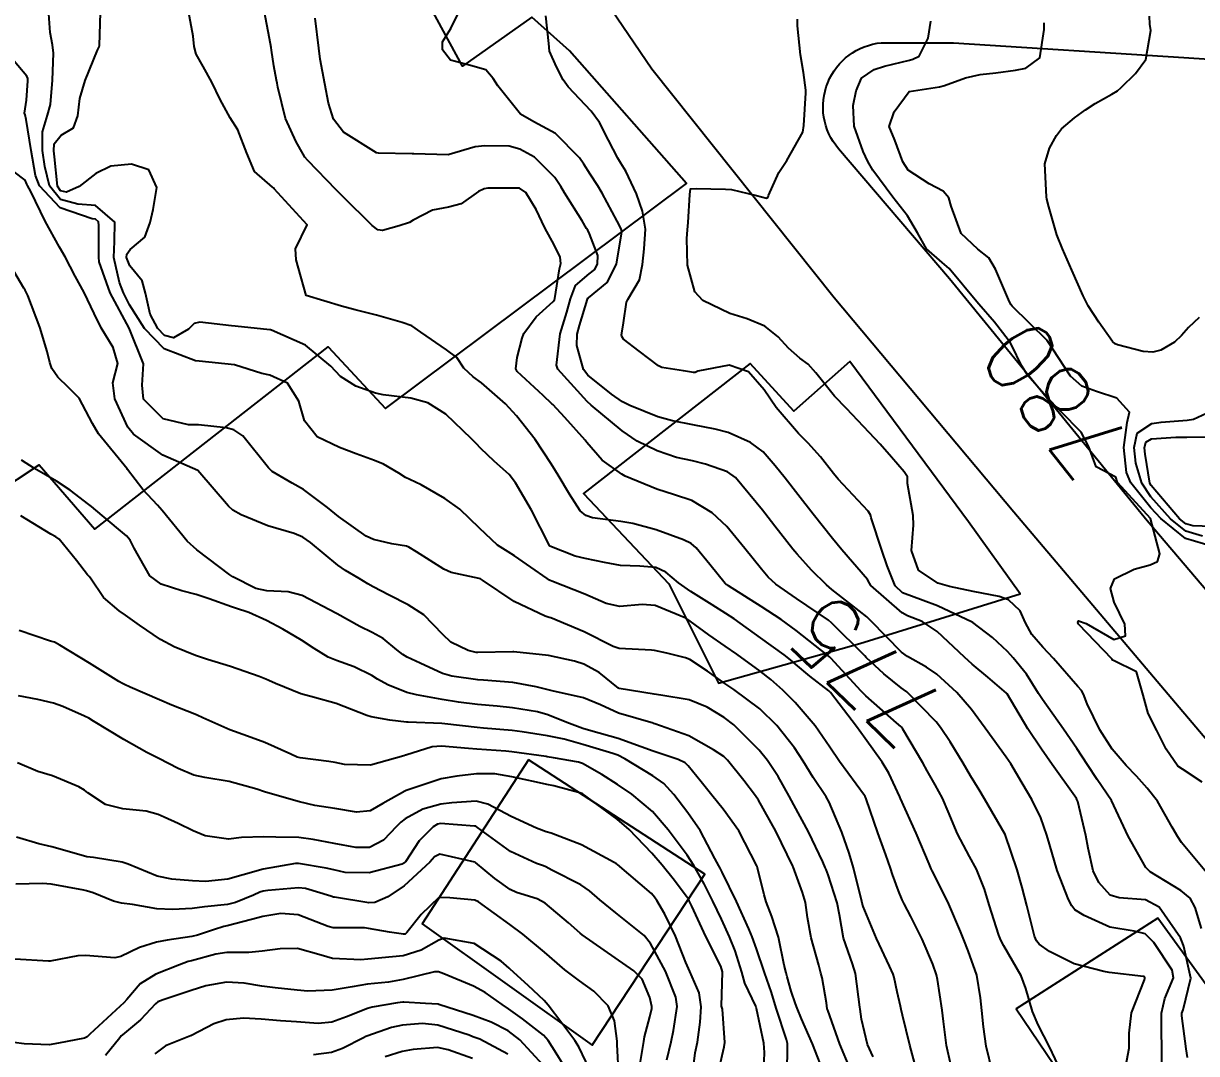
# Model space of a CAD drawing. Header units: metres. Extents: x 318500 to 325275, y 7408834 to 7428799.
# Drawn here: x 323601.4 to 323667.8, y 7419381.5 to 7419439.9 of the extents above; entities that cross this region are included whole.
import ezdxf
from ezdxf.enums import TextEntityAlignment as Align

# ---------------------------------------------------------------- set-up
doc = ezdxf.new("R2010")
doc.units = ezdxf.units.M
doc.header["$MEASUREMENT"] = 0
for name, color, linetype in [('Cotas', 45, 'Continuous'), ('Curvas de Nivel 1m', 11, 'Continuous'), ('Curvas de Nivel 5m', 15, 'Continuous'), ('Edificações', 30, 'Continuous'), ('Vias Primárias', 230, 'Continuous')]:
    doc.layers.add(name, color=color, linetype=linetype)
doc.styles.add('Style-STANDARD', font='STANDARD.shx')

msp = doc.modelspace()

# ---------------------------------------------------------------- linework, layer by layer
at = {"layer": 'Curvas de Nivel 1m', "flags": 128}
for points, elevation in [([(323653.894, 7419380.879), (323653.649, 7419381.972), (323653.476, 7419383.338), (323653.406, 7419383.974), (323653.139, 7419385.705), (323653.079, 7419385.978), (323652.879, 7419386.586), (323652.269, 7419387.989), (323651.636, 7419389.283), (323651.251, 7419390.005), (323651.147, 7419390.222), (323650.937, 7419390.733), (323650.596, 7419391.665), (323650.474, 7419392.017), (323650.217, 7419392.765), (323649.77, 7419394.028), (323649.107, 7419395.941), (323649.068, 7419396.039), (323649.049, 7419396.078), (323649.011, 7419396.133), (323647.593, 7419398.054), (323647.042, 7419398.881), (323646.207, 7419400.073), (323645.08, 7419401.395), (323644.384, 7419402.101), (323643.696, 7419402.711), (323643.101, 7419403.173), (323641.783, 7419404.133), (323641.117, 7419404.593), (323640.197, 7419405.225), (323639.138, 7419406.016), (323638.887, 7419406.174), (323637.15, 7419406.894), (323636.415, 7419406.943), (323635.149, 7419406.833), (323634.369, 7419407.014), (323633.159, 7419407.538), (323631.287, 7419408.278), (323631.199, 7419408.309), (323631.17, 7419408.325), (323631.027, 7419408.426), (323629.184, 7419409.715), (323628.814, 7419409.933), (323628.213, 7419410.315), (323627.204, 7419411.281), (323626.087, 7419412.347), (323625.229, 7419412.961), (323623.891, 7419413.723), (323623.245, 7419414.028), (323623.012, 7419414.149), (323622.634, 7419414.389), (323621.751, 7419414.906), (323621.25, 7419415.109), (323620.205, 7419415.477), (323619.261, 7419415.852), (323618.001, 7419416.453), (323617.283, 7419417.359), (323616.951, 7419418.465), (323616.326, 7419419.491), (323615.315, 7419419.95), (323614.861, 7419420.042), (323613.32, 7419420.52), (323611.323, 7419420.737), (323611.106, 7419420.761), (323609.333, 7419421.438), (323608.216, 7419422.587), (323607.37, 7419423.931), (323607.021, 7419424.604), (323606.809, 7419425.183), (323606.474, 7419426.609), (323606.513, 7419427.509), (323606.535, 7419428.609), (323605.444, 7419429.558), (323604.447, 7419429.633), (323603.449, 7419429.897), (323602.842, 7419430.659), (323602.567, 7419431.76), (323602.44, 7419432.666), (323602.434, 7419433.728), (323602.73, 7419434.662), (323602.899, 7419435.28), (323603.011, 7419436.658), (323603.07, 7419438.172), (323603.006, 7419438.658), (323602.873, 7419439.358), (323602.77, 7419440.662)], 772), ([(323656.265, 7419380.471), (323655.893, 7419381.944), (323655.747, 7419383.036), (323655.657, 7419383.948), (323655.589, 7419384.681), (323655.37, 7419385.953), (323654.891, 7419387.342), (323654.633, 7419387.963), (323654.449, 7419388.423), (323653.786, 7419389.971), (323652.947, 7419391.659), (323652.838, 7419391.871), (323652.786, 7419391.982), (323652.677, 7419392.261), (323651.943, 7419393.996), (323651.051, 7419395.968), (323651.034, 7419396.01), (323651.011, 7419396.062), (323650.395, 7419397.391), (323650.002, 7419398.025), (323649.05, 7419399.36), (323648.557, 7419400.045), (323647.089, 7419401.968), (323646.996, 7419402.061), (323645.918, 7419402.897), (323645.105, 7419403.577), (323644.822, 7419403.809), (323644.45, 7419404.1), (323643.124, 7419405.067), (323641.619, 7419406.135), (323641.145, 7419406.45), (323640.375, 7419406.929), (323639.163, 7419407.683), (323638.471, 7419408.18), (323637.758, 7419408.774), (323637.178, 7419409.044), (323636.274, 7419409.114), (323635.179, 7419409.155), (323634.282, 7419409.334), (323633.183, 7419409.553), (323632.623, 7419409.697), (323631.19, 7419410.264), (323631.17, 7419410.28), (323631.136, 7419410.336), (323630.134, 7419412.291), (323629.243, 7419413.85), (323628.873, 7419414.306), (323628.018, 7419415.079), (323627.265, 7419415.792), (323626.998, 7419416.065), (323626.743, 7419416.338), (323625.291, 7419417.735), (323624.267, 7419418.37), (323623.303, 7419418.641), (323621.732, 7419418.831), (323621.305, 7419418.917), (323620.196, 7419419.314), (323619.314, 7419419.874), (323618.779, 7419420.445), (323617.338, 7419421.637), (323615.421, 7419422.489), (323615.35, 7419422.513), (323615.323, 7419422.518), (323613.353, 7419422.711), (323613.141, 7419422.734), (323611.356, 7419422.935), (323611.038, 7419422.862), (323610.702, 7419422.55), (323609.854, 7419422.05), (323609.344, 7419422.184), (323608.97, 7419422.576), (323608.543, 7419423.402), (323608.27, 7419424.587), (323608.075, 7419425.278), (323607.395, 7419426.137), (323607.205, 7419426.602), (323607.212, 7419426.793), (323607.407, 7419427.051), (323608.241, 7419427.764), (323608.534, 7419428.583), (323608.706, 7419429.316), (323608.923, 7419430.578), (323608.457, 7419431.573), (323607.473, 7419431.886), (323606.301, 7419431.783), (323605.467, 7419431.362), (323604.523, 7419430.634), (323603.791, 7419430.309), (323603.456, 7419430.386), (323603.283, 7419430.653), (323603.122, 7419432.301), (323603.085, 7419432.656), (323603.103, 7419433.039), (323603.493, 7419433.525), (323604.196, 7419433.944), (323604.437, 7419434.636), (323604.554, 7419435.605), (323604.851, 7419436.63), (323605.557, 7419438.351), (323605.649, 7419438.529), (323605.67, 7419438.619), (323605.729, 7419440.478)], 773), ([(323660.138, 7419380.548), (323659.483, 7419381.893), (323658.839, 7419383.141), (323658.528, 7419383.905), (323658.158, 7419385.205), (323657.892, 7419385.915), (323656.895, 7419387.622), (323656.729, 7419387.933), (323656.613, 7419388.225), (323656.08, 7419389.943), (323655.813, 7419390.821), (323655.353, 7419391.954), (323654.961, 7419392.681), (323654.287, 7419393.967), (323653.747, 7419395.224), (323653.421, 7419395.976), (323653.018, 7419396.746), (323652.568, 7419397.53), (323652.31, 7419397.991), (323651.173, 7419399.893), (323651.097, 7419400.009), (323651.061, 7419400.049), (323650.821, 7419400.256), (323649.086, 7419401.778), (323648.827, 7419402.043), (323647.109, 7419403.911), (323647.033, 7419403.985), (323646.933, 7419404.063), (323645.131, 7419405.484), (323644.287, 7419406.103), (323643.151, 7419406.848), (323641.295, 7419408.012), (323641.169, 7419408.091), (323641.108, 7419408.141), (323640.242, 7419409.215), (323639.464, 7419410.166), (323639.194, 7419410.405), (323638.763, 7419410.61), (323637.205, 7419411.188), (323635.879, 7419411.544), (323635.211, 7419411.652), (323633.594, 7419411.865), (323633.216, 7419411.989), (323632.904, 7419412.255), (323632.298, 7419413.2), (323631.655, 7419414.274), (323631.499, 7419414.523), (323631.256, 7419414.917), (323630.358, 7419416.289), (323629.29, 7419417.644), (323628.667, 7419418.309), (323627.318, 7419419.501), (323626.83, 7419419.845), (323626.301, 7419420.345), (323625.91, 7419420.933), (323625.335, 7419421.375), (323623.874, 7419422.375), (323623.355, 7419422.738), (323622.814, 7419422.932), (323621.364, 7419423.341), (323620.151, 7419423.645), (323619.371, 7419423.849), (323617.38, 7419424.46), (323616.934, 7419426.005), (323616.807, 7419426.469), (323616.779, 7419427.1), (323617.43, 7419428.46), (323615.561, 7419430.488), (323615.518, 7419430.547), (323615.461, 7419430.597), (323614.44, 7419431.476), (323614.017, 7419432.512), (323613.5, 7419433.832), (323613.074, 7419434.524), (323612.498, 7419435.557), (323612.031, 7419436.535), (323611.549, 7419437.418), (323611.135, 7419438.126), (323611.03, 7419438.548), (323610.968, 7419439.15), (323610.712, 7419440.553)], 774), ([(323665.853, 7419380.761), (323665.86, 7419381.81), (323665.838, 7419382.807), (323665.844, 7419383.81), (323666.023, 7419384.644), (323666.515, 7419385.804), (323666.435, 7419386.246), (323665.394, 7419387.815), (323664.907, 7419388.308), (323664.292, 7419388.446), (323662.912, 7419388.677), (323661.448, 7419389.346), (323660.927, 7419389.659), (323660.747, 7419389.882), (323660.573, 7419390.244), (323659.918, 7419391.89), (323659.481, 7419393.386), (323659.34, 7419393.896), (323658.994, 7419394.867), (323658.495, 7419395.908), (323657.945, 7419396.842), (323657.293, 7419397.926), (323657.036, 7419398.311), (323655.846, 7419399.948), (323655.076, 7419400.999), (323654.238, 7419401.969), (323653.1, 7419403.014), (323652.527, 7419403.411), (323651.447, 7419404.005), (323651.114, 7419404.254), (323649.374, 7419406.036), (323649.143, 7419406.246), (323648.264, 7419406.938), (323647.166, 7419407.798), (323646.847, 7419408.065), (323646.002, 7419408.901), (323645.187, 7419409.808), (323645.055, 7419409.959), (323644.944, 7419410.094), (323643.925, 7419411.393), (323643.356, 7419412.118), (323643.223, 7419412.292), (323641.694, 7419414.136), (323641.253, 7419414.461), (323640, 7419414.901), (323639.259, 7419415.084), (323638.365, 7419415.287), (323637.264, 7419415.647), (323636.127, 7419416.211), (323635.278, 7419416.784), (323633.519, 7419418.247), (323633.303, 7419418.457), (323631.642, 7419420.275), (323631.562, 7419420.506), (323631.769, 7419422.274), (323632.137, 7419423.5), (323632.349, 7419424.265), (323632.634, 7419425.019), (323633.401, 7419425.676), (323633.724, 7419425.926), (323633.882, 7419426.243), (323633.894, 7419426.722), (323633.427, 7419427.952), (323633.326, 7419428.149), (323633.267, 7419428.252), (323633.011, 7419428.682), (323632.016, 7419430.272), (323631.807, 7419430.619), (323631.469, 7419431.133), (323630.304, 7419432.292), (323629.487, 7419432.75), (323628.882, 7419432.916), (323627.489, 7419432.939), (323626.959, 7419432.867), (323625.481, 7419432.44), (323625.413, 7419432.429), (323623.481, 7419432.472), (323623.386, 7419432.477), (323621.481, 7419432.508), (323621.353, 7419432.541), (323619.499, 7419433.712), (323618.917, 7419434.446), (323618.634, 7419435.339), (323618.426, 7419436.451), (323618.168, 7419437.84), (323618.086, 7419438.455), (323617.88, 7419440.163)], 776), ([(323667.313, 7419381.292), (323667.226, 7419381.794), (323666.986, 7419383.66), (323666.99, 7419383.798), (323667.055, 7419384), (323667.499, 7419385.791), (323667.109, 7419387.584), (323667.02, 7419387.798), (323666.904, 7419388.07), (323665.701, 7419389.812), (323664.934, 7419390.216), (323663.44, 7419390.347), (323662.936, 7419390.498), (323662.281, 7419391.198), (323661.965, 7419391.865), (323661.689, 7419393.15), (323661.549, 7419393.871), (323661.092, 7419395.795), (323661.061, 7419395.879), (323661.045, 7419395.914), (323661.011, 7419395.958), (323659.65, 7419397.894), (323659.043, 7419398.756), (323658.269, 7419399.912), (323657.089, 7419401.884), (323657.053, 7419401.931), (323655.993, 7419402.841), (323655.106, 7419403.568), (323654.666, 7419403.964), (323653.132, 7419405.423), (323652.281, 7419405.993), (323651.454, 7419406.315), (323651.147, 7419406.487), (323649.376, 7419408.037), (323649.288, 7419408.155), (323649.173, 7419408.37), (323647.73, 7419410.055), (323647.199, 7419410.686), (323646.097, 7419412.077), (323645.236, 7419413.176), (323644.509, 7419414.101), (323643.954, 7419414.807), (323643.265, 7419415.593), (323642.547, 7419416.127), (323641.278, 7419416.693), (323640.541, 7419416.891), (323639.284, 7419417.136), (323638.124, 7419417.351), (323637.291, 7419417.579), (323635.715, 7419418.216), (323635.303, 7419418.434), (323634.675, 7419418.864), (323633.325, 7419419.944), (323633.091, 7419420.254), (323632.706, 7419421.621), (323632.733, 7419422.259), (323632.866, 7419422.748), (323633.32, 7419424.251), (323633.337, 7419424.294), (323633.381, 7419424.33), (323634.434, 7419425.194), (323634.953, 7419426.227), (323635.259, 7419428.053), (323635.231, 7419428.223), (323634.992, 7419428.672), (323634.151, 7419430.24), (323633.893, 7419430.67), (323633.471, 7419431.317), (323633.11, 7419431.889), (323632.857, 7419432.259), (323631.5, 7419433.635), (323630.267, 7419434.292), (323629.516, 7419434.726), (323628.226, 7419436.32), (323627.966, 7419436.746), (323627.549, 7419437.23), (323626.679, 7419437.471), (323625.554, 7419437.779), (323625.097, 7419438.365), (323625.104, 7419438.828), (323625.578, 7419439.574), (323625.944, 7419440.355)], 777), ([(323668.101, 7419388.594), (323667.739, 7419389.788), (323667.465, 7419390.322), (323666.94, 7419390.759), (323665.202, 7419391.817), (323664.954, 7419392.058), (323663.953, 7419393.835), (323663.01, 7419395.85), (323662.195, 7419397.036), (323661.645, 7419397.871), (323661.044, 7419398.787), (323660.285, 7419399.888), (323659.085, 7419401.574), (323658.874, 7419401.903), (323658.186, 7419402.999), (323657.432, 7419403.925), (323657.283, 7419404.098), (323657.115, 7419404.295), (323656.269, 7419405.085), (323655.14, 7419405.941), (323655.107, 7419405.96), (323653.153, 7419406.879), (323652.341, 7419407.175), (323651.164, 7419407.622), (323650.746, 7419408.016), (323650.299, 7419409.141), (323650, 7419410.028), (323649.392, 7419411.863), (323649.341, 7419412.038), (323649.223, 7419412.236), (323647.51, 7419414.057), (323647.253, 7419414.372), (323646.516, 7419415.325), (323645.82, 7419416.082), (323645.278, 7419416.629), (323643.998, 7419418.11), (323643.315, 7419419.108), (323642.439, 7419420.129), (323641.334, 7419420.505), (323639.568, 7419420.166), (323639.406, 7419420.092), (323639.329, 7419420.086), (323638.761, 7419420.179), (323637.519, 7419420.384), (323637.333, 7419420.466), (323636.248, 7419421.304), (323635.348, 7419421.977), (323635.259, 7419422.131), (323635.239, 7419422.222), (323635.257, 7419422.316), (323635.36, 7419422.899), (323635.527, 7419424.069), (323635.603, 7419424.218), (323636.261, 7419425.347), (323636.424, 7419426.21), (323636.525, 7419427.103), (323636.601, 7419428.208), (323636.428, 7419429.227), (323636.1, 7419430.214), (323635.479, 7419431.502), (323635.212, 7419431.95), (323635.043, 7419432.227), (323634.508, 7419433.248), (323633.997, 7419434.243), (323633.52, 7419434.895), (323632.213, 7419436.27), (323631.934, 7419436.664), (323631.551, 7419437.407), (323631.17, 7419438.284), (323631.121, 7419438.73), (323630.96, 7419440.286)], 778), ([(323668.381, 7419391.779), (323666.975, 7419393.481), (323666.756, 7419393.802), (323666.444, 7419394.35), (323665.615, 7419395.814), (323665.017, 7419396.543), (323664.417, 7419397.222), (323663.841, 7419397.838), (323663.044, 7419398.753), (323662.335, 7419399.861), (323661.63, 7419401.323), (323661.408, 7419401.875), (323661.294, 7419402.078), (323661.094, 7419402.31), (323659.709, 7419403.894), (323659.12, 7419404.534), (323658.48, 7419405.259), (323658.127, 7419405.915), (323657.832, 7419406.602), (323657.159, 7419407.214), (323656.634, 7419407.41), (323655.166, 7419407.697), (323653.825, 7419407.973), (323653.172, 7419408.168), (323652.076, 7419408.893), (323651.668, 7419410.003), (323651.776, 7419411.437), (323651.774, 7419412.002), (323651.452, 7419413.801), (323651.442, 7419414.007), (323651.436, 7419414.191), (323651.255, 7419414.473), (323650.542, 7419415.3), (323649.896, 7419416.031), (323649.28, 7419416.698), (323647.983, 7419418.053), (323647.311, 7419418.76), (323646.246, 7419420.076), (323645.823, 7419420.57), (323645.338, 7419420.913), (323644.706, 7419421.462), (323644.115, 7419422.109), (323643.359, 7419422.723), (323642.367, 7419423.127), (323641.37, 7419423.442), (323639.858, 7419424.163), (323639.387, 7419424.655), (323638.976, 7419426.177), (323638.937, 7419427.689), (323638.982, 7419428.177), (323639.021, 7419428.592), (323639.121, 7419430.175), (323639.144, 7419430.496), (323639.465, 7419430.506), (323641.139, 7419430.471), (323641.465, 7419430.459), (323642.895, 7419430.126), (323643.458, 7419429.963), (323643.547, 7419430.03), (323643.579, 7419430.118), (323644.163, 7419431.427), (323644.614, 7419432.103), (323645.506, 7419433.704), (323645.564, 7419434.089), (323645.692, 7419435.934), (323645.69, 7419436.088), (323645.555, 7419437.086), (323645.381, 7419438.093), (323645.214, 7419439.724), (323645.204, 7419440.096)], 779), ([(323667.961, 7419423.201), (323667.363, 7419422.64), (323666.967, 7419422.193), (323666.57, 7419421.808), (323665.796, 7419421.365), (323665.344, 7419421.248), (323664.793, 7419421.277), (323663.348, 7419421.655), (323663.214, 7419421.718), (323663.067, 7419421.854), (323662.293, 7419422.939), (323661.68, 7419423.876), (323661.388, 7419424.439), (323660.759, 7419425.887), (323660.224, 7419427.09), (323659.907, 7419427.895), (323659.454, 7419429.478), (323659.345, 7419429.902), (323659.318, 7419430.046), (323659.23, 7419431.904), (323659.499, 7419432.798), (323659.882, 7419433.521), (323660.161, 7419433.893), (323660.898, 7419434.508), (323661.526, 7419434.971), (323662.07, 7419435.333), (323663.013, 7419435.858), (323663.345, 7419436.051), (323663.546, 7419436.225), (323664.37, 7419437.025), (323664.954, 7419437.829), (323665.223, 7419439.462), (323665.179, 7419439.826), (323665.15, 7419440.273)], 782), ([(323668.729, 7419410.245), (323667.203, 7419410.686), (323665.792, 7419411.814), (323665.229, 7419412.423), (323664.102, 7419413.837), (323663.852, 7419414.437), (323663.701, 7419415.844), (323663.882, 7419417.251), (323664.019, 7419417.839), (323663.312, 7419418.637), (323662.16, 7419419.024), (323661.322, 7419419.325), (323660.683, 7419419.886), (323659.35, 7419421.9), (323657.379, 7419423.856), (323657.316, 7419423.931), (323657.219, 7419424.096), (323656.434, 7419425.945), (323656.058, 7419426.592), (323655.421, 7419427.07), (323654.476, 7419427.97), (323653.918, 7419429.51), (323653.788, 7419429.977), (323653.466, 7419430.36), (323652.68, 7419430.784), (323651.483, 7419431.552), (323651.184, 7419432.015), (323650.731, 7419433.25), (323650.415, 7419434.026), (323650.684, 7419434.861), (323651.54, 7419436.01), (323653.264, 7419436.265), (323653.545, 7419436.342), (323654.732, 7419436.789), (323655.555, 7419436.966), (323656.443, 7419437.061), (323657.559, 7419437.213), (323658.144, 7419437.338), (323658.95, 7419437.909), (323659.192, 7419439.511), (323659.181, 7419439.906)], 781), ([(323651.858, 7419380.94), (323651.573, 7419381.999), (323651.157, 7419383.694), (323651.09, 7419384.006), (323651.052, 7419384.207), (323650.86, 7419385.023), (323650.686, 7419385.831), (323650.629, 7419386.014), (323650.421, 7419386.473), (323649.692, 7419388.028), (323648.927, 7419389.855), (323648.874, 7419390.041), (323648.85, 7419390.122), (323648.384, 7419392.046), (323648.142, 7419392.868), (323647.727, 7419394.053), (323647.006, 7419395.761), (323646.832, 7419396.063), (323646.098, 7419397.151), (323645.531, 7419398.082), (323645.041, 7419398.828), (323644.035, 7419400.105), (323643.074, 7419401.052), (323641.597, 7419402.135), (323641.093, 7419402.481), (323640.119, 7419403.173), (323639.107, 7419403.836), (323638.867, 7419403.933), (323637.816, 7419404.189), (323637.112, 7419404.352), (323636.948, 7419404.366), (323635.114, 7419404.46), (323634.764, 7419404.577), (323633.127, 7419405.396), (323631.229, 7419406.188), (323631.139, 7419406.216), (323630.923, 7419406.282), (323629.152, 7419407.113), (323627.367, 7419408.327), (323627.246, 7419408.404), (323627.171, 7419408.433), (323625.594, 7419408.773), (323625.176, 7419408.944), (323623.629, 7419409.932), (323623.188, 7419410.205), (323623.056, 7419410.249), (323622.232, 7419410.394), (323621.193, 7419410.634), (323620.781, 7419410.831), (323619.213, 7419411.942), (323618.586, 7419412.446), (323617.23, 7419413.458), (323616.588, 7419413.824), (323615.457, 7419414.487), (323615.243, 7419414.691), (323613.785, 7419416.512), (323613.275, 7419416.853), (323612.846, 7419416.955), (323611.279, 7419417.119), (323610.708, 7419417.119), (323609.283, 7419417.462), (323608.151, 7419418.587), (323608.093, 7419419.373), (323608.168, 7419420.587), (323607.35, 7419422.6), (323606.262, 7419424.611), (323605.654, 7419426.361), (323605.621, 7419426.618), (323605.629, 7419428.416), (323605.605, 7419428.618), (323605.432, 7419428.77), (323605.253, 7419428.803), (323603.441, 7419429.411), (323602.27, 7419430.668), (323602.041, 7419431.247), (323601.795, 7419432.675), (323601.506, 7419434.42), (323601.454, 7419434.681), (323601.421, 7419434.771), (323601.522, 7419435.51), (323601.605, 7419436.613), (323601.61, 7419436.679), (323601.606, 7419436.744), (323601.542, 7419436.876), (323599.997, 7419438.696)], 771), ([(323648.19, 7419380.655), (323647.617, 7419382.052), (323646.927, 7419383.981), (323646.902, 7419384.059), (323646.853, 7419384.395), (323646.603, 7419385.8), (323646.544, 7419386.065), (323646.421, 7419386.522), (323645.992, 7419388.074), (323645.779, 7419389.215), (323645.659, 7419390.079), (323645.497, 7419390.643), (323644.966, 7419392.09), (323644.951, 7419392.13), (323643.984, 7419394.105), (323643.006, 7419395.864), (323642.834, 7419396.122), (323642.168, 7419396.979), (323641.24, 7419398.138), (323641.033, 7419398.335), (323640.459, 7419398.728), (323639.05, 7419399.508), (323637.133, 7419400.199), (323637.06, 7419400.216), (323637.038, 7419400.222), (323635.069, 7419400.791), (323634.049, 7419401.262), (323633.081, 7419401.675), (323631.308, 7419402.056), (323631.087, 7419402.111), (323630.415, 7419402.287), (323629.092, 7419402.528), (323627.427, 7419402.658), (323627.094, 7419402.685), (323625.633, 7419402.89), (323625.097, 7419403.053), (323623.838, 7419403.637), (323623.106, 7419403.975), (323622.846, 7419404.123), (323622.514, 7419404.389), (323621.747, 7419405.028), (323621.124, 7419405.37), (323620.408, 7419405.7), (323619.14, 7419406.414), (323619.095, 7419406.44), (323617.15, 7419407.467), (323616.351, 7419407.671), (323615.152, 7419407.728), (323614.52, 7419407.863), (323613.212, 7419408.519), (323613.16, 7419408.55), (323613.044, 7419408.639), (323611.182, 7419410.04), (323610.638, 7419410.548), (323609.216, 7419412.272), (323608.947, 7419412.574), (323608.116, 7419413.473), (323607.261, 7419414.6), (323607.24, 7419414.627), (323605.618, 7419416.617), (323605.279, 7419417.197), (323604.518, 7419418.632), (323603.905, 7419419.24), (323603.312, 7419419.82), (323602.975, 7419420.314), (323602.86, 7419420.657), (323602.705, 7419421.284), (323602.28, 7419422.666), (323601.607, 7419424.446), (323601.5, 7419424.678), (323601.456, 7419424.754), (323601.382, 7419424.86), (323600.296, 7419426.691)], 769), ([(323668.164, 7419410.827), (323667.21, 7419411.1), (323666.337, 7419411.809), (323665.238, 7419413.051), (323664.716, 7419413.828), (323664.384, 7419414.956), (323664.289, 7419415.835), (323664.461, 7419416.653), (323665.291, 7419417.198), (323665.823, 7419417.284), (323667.294, 7419417.393), (323667.645, 7419417.444), (323668.378, 7419417.784)], 782), ([(323669.214, 7419411.351), (323667.604, 7419411.404), (323667.216, 7419411.514), (323666.863, 7419411.804), (323665.248, 7419413.697), (323665.181, 7419413.821), (323664.916, 7419415.475), (323664.876, 7419415.826), (323664.946, 7419416.154), (323665.278, 7419416.342), (323666.652, 7419416.434), (323667.28, 7419416.436), (323668.605, 7419416.455)], 783), ([(323646.792, 7419380.189), (323646.068, 7419382.071), (323645.434, 7419383.488), (323645.186, 7419384.085), (323645.101, 7419384.334), (323644.86, 7419385.057), (323644.636, 7419385.86), (323644.568, 7419386.095), (323644.456, 7419386.517), (323644.135, 7419388.101), (323643.752, 7419389.273), (323643.446, 7419390.112), (323643.326, 7419390.506), (323642.949, 7419392.034), (323642.925, 7419392.12), (323642.911, 7419392.16), (323641.882, 7419394.131), (323640.998, 7419395.361), (323640.355, 7419396.15), (323639.759, 7419396.901), (323639.026, 7419397.818), (323638.84, 7419397.984), (323638.449, 7419398.179), (323637.037, 7419398.647), (323636.357, 7419398.89), (323635.047, 7419399.363), (323633.498, 7419399.798), (323633.055, 7419399.921), (323632.138, 7419400.264), (323631.066, 7419400.705), (323630.475, 7419400.88), (323629.072, 7419401.105), (323628.194, 7419401.192), (323627.074, 7419401.29), (323626.002, 7419401.421), (323625.078, 7419401.567), (323623.625, 7419401.831), (323623.084, 7419401.964), (323622.004, 7419402.396), (323621.417, 7419402.729), (323621.095, 7419402.929), (323620.1, 7419403.42), (323619.103, 7419403.783), (323618.631, 7419403.97), (323617.823, 7419404.453), (323617.117, 7419404.93), (323616.056, 7419405.547), (323615.133, 7419406.044), (323614.131, 7419406.5), (323613.374, 7419406.74), (323613.143, 7419406.813), (323611.886, 7419407.271), (323611.15, 7419407.523), (323610.327, 7419407.727), (323609.155, 7419408.096), (323608.524, 7419408.576), (323607.635, 7419410.134), (323607.397, 7419410.588), (323607.194, 7419410.832), (323605.826, 7419411.995), (323605.218, 7419412.501), (323605.068, 7419412.622), (323604.01, 7419413.42), (323603.233, 7419413.932), (323601.993, 7419414.662), (323601.247, 7419415.134)], 768), ([(323644.62, 7419380.265), (323644.638, 7419382.092), (323644.593, 7419382.323), (323644.004, 7419384.098), (323643.731, 7419384.974), (323643.351, 7419386.113), (323642.89, 7419387.447), (323642.64, 7419388.123), (323642.454, 7419388.577), (323641.763, 7419390.132), (323640.947, 7419391.796), (323640.831, 7419392.024), (323640.765, 7419392.143), (323640.537, 7419392.565), (323639.699, 7419394.159), (323638.995, 7419395.15), (323638.215, 7419396.182), (323637.641, 7419396.816), (323637.02, 7419397.246), (323635.437, 7419398.216), (323635.033, 7419398.414), (323634.751, 7419398.507), (323633.042, 7419399.023), (323631.985, 7419399.326), (323631.049, 7419399.516), (323629.61, 7419399.736), (323629.053, 7419399.807), (323627.432, 7419399.947), (323627.055, 7419399.982), (323625.223, 7419400.192), (323625.058, 7419400.203), (323623.154, 7419400.283), (323623.059, 7419400.288), (323622.12, 7419400.394), (323621.063, 7419400.587), (323620.81, 7419400.667), (323619.074, 7419401.353), (323617.842, 7419401.685), (323617.081, 7419401.883), (323615.635, 7419402.482), (323615.258, 7419402.654), (323615.092, 7419402.723), (323614.718, 7419402.87), (323613.094, 7419403.432), (323611.783, 7419403.846), (323611.103, 7419404.071), (323609.9, 7419404.558), (323609.116, 7419404.977), (323607.935, 7419405.775), (323607.136, 7419406.354), (323606.777, 7419406.595), (323605.894, 7419407.356), (323605.158, 7419408.443), (323605.08, 7419408.542), (323604.981, 7419408.623), (323604.361, 7419409.444), (323603.374, 7419410.647), (323603.192, 7419410.787), (323602.913, 7419410.934), (323601.21, 7419411.976)], 767), ([(323643.278, 7419380.105), (323643.343, 7419381.574), (323643.309, 7419382.105), (323642.896, 7419384.063), (323642.885, 7419384.11), (323642.875, 7419384.134), (323642.851, 7419384.195), (323642.234, 7419385.497), (323642.056, 7419386.128), (323641.687, 7419387.333), (323641.366, 7419388.135), (323640.915, 7419389.128), (323640.417, 7419390.148), (323639.916, 7419391.131), (323639.342, 7419392.164), (323638.959, 7419392.754), (323637.889, 7419394.186), (323636.995, 7419395.221), (323635.828, 7419396.212), (323635.015, 7419396.761), (323634.118, 7419397.33), (323633.027, 7419397.947), (323632.799, 7419398.025), (323631.393, 7419398.275), (323631.031, 7419398.33), (323630.974, 7419398.337), (323629.035, 7419398.613), (323628.694, 7419398.647), (323627.036, 7419398.757), (323626.577, 7419398.797), (323625.038, 7419398.924), (323624.515, 7419398.888), (323623.031, 7419398.426), (323622.995, 7419398.417), (323622.9, 7419398.382), (323621.024, 7419397.852), (323619.552, 7419397.898), (323619.026, 7419398.003), (323618.654, 7419398.063), (323617.028, 7419398.271), (323616.874, 7419398.308), (323616.499, 7419398.468), (323615.04, 7419399.143), (323614.057, 7419399.488), (323613.05, 7419399.855), (323611.522, 7419400.533), (323611.204, 7419400.68), (323611.062, 7419400.74), (323609.766, 7419401.259), (323609.07, 7419401.553), (323607.401, 7419402.263), (323607.078, 7419402.412), (323606.961, 7419402.474), (323606.762, 7419402.595), (323605.095, 7419403.635), (323603.424, 7419404.645), (323603.112, 7419404.813), (323602.886, 7419404.879), (323601.122, 7419405.477)], 766), ([(323639.24, 7419380.163), (323639.42, 7419381.552), (323639.539, 7419382.159), (323639.697, 7419383.297), (323639.748, 7419384.157), (323639.651, 7419384.951), (323639.107, 7419386.166), (323638.878, 7419386.673), (323638.303, 7419388.176), (323637.692, 7419389.415), (323637.25, 7419390.195), (323637.117, 7419390.383), (323636.934, 7419390.578), (323635.013, 7419392.219), (323634.951, 7419392.265), (323634.831, 7419392.342), (323632.966, 7419393.339), (323631.254, 7419393.998), (323630.977, 7419394.084), (323630.418, 7419394.286), (323628.99, 7419394.947), (323627.674, 7419395.646), (323627.002, 7419395.821), (323625.622, 7419395.722), (323624.999, 7419395.636), (323623.992, 7419395.368), (323622.987, 7419394.815), (323622.735, 7419394.632), (323622.493, 7419394.387), (323621.763, 7419393.603), (323620.962, 7419393.192), (323620.195, 7419393.184), (323618.965, 7419393.418), (323617.776, 7419393.64), (323616.969, 7419393.749), (323615.666, 7419393.783), (323614.969, 7419393.785), (323613.719, 7419393.752), (323612.967, 7419393.663), (323611.652, 7419393.848), (323610.974, 7419394.126), (323610.118, 7419394.553), (323609.327, 7419394.907), (323608.985, 7419395.051), (323608.315, 7419395.248), (323606.988, 7419395.37), (323606.002, 7419395.616), (323604.997, 7419396.287), (323604.811, 7419396.436), (323604.493, 7419396.628), (323603.009, 7419397.253), (323602.18, 7419397.491), (323601.02, 7419397.986)], 764), ([(323637.813, 7419381.172), (323638.048, 7419382.178), (323638.19, 7419382.816), (323638.4, 7419384.175), (323638.325, 7419384.706), (323637.738, 7419386.181), (323636.893, 7419387.75), (323636.521, 7419388.196), (323634.919, 7419389.494), (323634.018, 7419390.234), (323633.421, 7419390.729), (323632.938, 7419391.068), (323631.302, 7419391.911), (323630.948, 7419392.099), (323630.827, 7419392.15), (323630.417, 7419392.278), (323628.96, 7419392.955), (323627.087, 7419394.328), (323626.981, 7419394.392), (323626.907, 7419394.405), (323624.983, 7419394.542), (323624.823, 7419394.511), (323624.58, 7419394.356), (323623.776, 7419393.56), (323623.007, 7419392.379), (323622.949, 7419392.32), (323622.818, 7419392.252), (323620.943, 7419391.746), (323619.586, 7419391.781), (323618.945, 7419391.918), (323618.518, 7419392.009), (323616.948, 7419392.288), (323616.773, 7419392.287), (323614.945, 7419391.966), (323613.799, 7419391.644), (323612.939, 7419391.393), (323611.68, 7419391.271), (323610.938, 7419391.302), (323609.771, 7419391.39), (323608.94, 7419391.567), (323607.283, 7419392.25), (323606.947, 7419392.362), (323605.332, 7419392.614), (323604.951, 7419392.665), (323604.89, 7419392.682), (323602.959, 7419393.22), (323602.229, 7419393.389), (323600.967, 7419393.773)], 763), ([(323636.262, 7419380.734), (323636.5, 7419382.195), (323636.55, 7419382.468), (323636.841, 7419383.602), (323636.959, 7419384.078), (323636.964, 7419384.189), (323636.855, 7419384.684), (323636.403, 7419385.734), (323635.945, 7419386.204), (323634.881, 7419386.933), (323633.009, 7419388.248), (323632.901, 7419388.339), (323632.243, 7419388.923), (323630.926, 7419390.033), (323630.467, 7419390.277), (323629.287, 7419390.649), (323628.935, 7419390.811), (323628.063, 7419391.435), (323626.975, 7419392.33), (323626.95, 7419392.346), (323626.924, 7419392.357), (323624.957, 7419392.807), (323624.644, 7419392.665), (323624.374, 7419392.359), (323622.936, 7419391.012), (323621.996, 7419390.394), (323621.261, 7419390.068), (323620.925, 7419390.056), (323618.984, 7419390.374), (323618.929, 7419390.385), (323618.769, 7419390.432), (323617.338, 7419390.858), (323616.934, 7419390.899), (323615.205, 7419390.758), (323614.932, 7419390.714), (323614.76, 7419390.663), (323614.383, 7419390.495), (323613.363, 7419390.066), (323612.922, 7419389.966), (323611.621, 7419389.828), (323610.918, 7419389.743), (323609.805, 7419389.668), (323608.917, 7419389.724), (323607.54, 7419389.957), (323606.914, 7419390.037), (323606.46, 7419390.141), (323605.313, 7419390.614), (323604.922, 7419390.736), (323604.77, 7419390.775), (323602.927, 7419391.105), (323602.429, 7419391.153), (323600.926, 7419391.103)], 762), ([(323635.099, 7419380.215), (323635.002, 7419382.032), (323635.002, 7419382.217), (323634.837, 7419383.364), (323634.484, 7419384.225), (323633.672, 7419385.052), (323632.864, 7419385.643), (323632.039, 7419386.258), (323630.885, 7419387.26), (323629.656, 7419388.289), (323628.908, 7419388.836), (323627.142, 7419390.112), (323626.928, 7419390.204), (323625.513, 7419390.344), (323624.93, 7419390.365), (323624.898, 7419390.35), (323623.888, 7419389.393), (323623.086, 7419388.377), (323622.988, 7419388.289), (323622.898, 7419388.271), (323622.089, 7419388.392), (323620.903, 7419388.609), (323620.686, 7419388.63), (323618.903, 7419388.634), (323618.631, 7419388.708), (323616.914, 7419389.372), (323615.933, 7419389.456), (323614.912, 7419389.285), (323614.288, 7419389.117), (323612.904, 7419388.757), (323612.705, 7419388.711), (323612.118, 7419388.522), (323611.216, 7419388.215), (323610.894, 7419388.145), (323609.509, 7419387.942), (323608.889, 7419387.82), (323607.94, 7419387.524), (323606.876, 7419387.015), (323606.538, 7419386.932), (323604.877, 7419387.081), (323604.443, 7419387.06), (323602.872, 7419386.754), (323602.774, 7419386.748), (323600.873, 7419386.855)], 761), ([(323632.335, 7419380.255), (323631.534, 7419381.538), (323631.08, 7419382.267), (323630.824, 7419382.558), (323629.633, 7419383.493), (323628.846, 7419384.059), (323628.48, 7419384.306), (323627.512, 7419384.976), (323626.86, 7419385.338), (323625.184, 7419386.03), (323624.868, 7419386.143), (323624.652, 7419386.138), (323622.863, 7419385.717), (323622.035, 7419385.565), (323620.86, 7419385.439), (323619.973, 7419385.305), (323618.857, 7419385.105), (323617.461, 7419385.056), (323616.857, 7419385.113), (323615.622, 7419385.243), (323614.858, 7419385.332), (323613.857, 7419385.503), (323612.861, 7419385.565), (323611.686, 7419385.355), (323610.856, 7419385.098), (323609.272, 7419384.564), (323608.973, 7419384.444), (323608.847, 7419384.337), (323607.991, 7419383.42), (323606.974, 7419382.588), (323606.892, 7419382.516), (323606.817, 7419382.416), (323606.002, 7419381.402)], 759), ([(323630.799, 7419380.865), (323629.49, 7419382.29), (323628.827, 7419382.799), (323627.858, 7419383.292), (323626.84, 7419383.68), (323624.896, 7419384.302), (323624.849, 7419384.31), (323624.135, 7419384.361), (323622.91, 7419384.438), (323622.851, 7419384.434), (323622.548, 7419384.385), (323621.109, 7419384.143), (323620.845, 7419384.071), (323619.654, 7419383.605), (323618.833, 7419383.301), (323618.056, 7419383.217), (323616.833, 7419383.312), (323615.927, 7419383.38), (323614.835, 7419383.464), (323613.817, 7419383.518), (323612.834, 7419383.437), (323612.144, 7419383.207), (323610.872, 7419382.539), (323610.838, 7419382.522), (323610.82, 7419382.513), (323609.412, 7419381.96), (323608.804, 7419381.51)], 758), ([(323628.808, 7419381.491), (323627.221, 7419382.324), (323626.822, 7419382.469), (323626.602, 7419382.553), (323624.832, 7419383.121), (323623.969, 7419383.227), (323622.831, 7419383.133), (323622.218, 7419383), (323620.821, 7419382.506), (323620.756, 7419382.475), (323620.627, 7419382.412), (323619.436, 7419381.798), (323618.807, 7419381.584), (323617.798, 7419381.452)], 757), ([(323626.804, 7419381.242), (323625.417, 7419381.737), (323624.813, 7419381.869), (323623.431, 7419381.75), (323622.809, 7419381.637), (323621.86, 7419381.338)], 756)]:
    msp.add_lwpolyline(points, dxfattribs=dict(at, elevation=elevation))
at = {"layer": 'Curvas de Nivel 5m', "flags": 128}
for points, elevation in [([(323663.816, 7419380.824), (323664.007, 7419381.832), (323663.997, 7419382.668), (323664.132, 7419383.831), (323664.869, 7419385.692), (323664.897, 7419385.793), (323664.896, 7419385.82), (323664.871, 7419385.86), (323664.809, 7419385.883), (323662.874, 7419386.116), (323662.569, 7419386.16), (323660.881, 7419386.606), (323659.484, 7419387.302), (323658.897, 7419387.713), (323658.75, 7419387.902), (323658.647, 7419388.161), (323658.2, 7419389.911), (323657.941, 7419390.916), (323657.658, 7419391.919), (323656.98, 7419393.93), (323655.815, 7419395.948), (323655.511, 7419396.449), (323655.023, 7419397.253), (323654.602, 7419397.964), (323653.853, 7419399.167), (323653.321, 7419399.977), (323653.065, 7419400.298), (323651.409, 7419402.005), (323651.227, 7419402.144), (323651.092, 7419402.238), (323650.096, 7419403.022), (323649.109, 7419403.955), (323649.024, 7419404.041), (323647.138, 7419405.922), (323646.971, 7419406.063), (323645.158, 7419407.29), (323643.984, 7419408.108), (323643.552, 7419408.493), (323643.178, 7419408.944), (323642.228, 7419410.13), (323641.208, 7419411.367), (323640.372, 7419412.153), (323639.23, 7419412.833), (323638.251, 7419413.168), (323637.239, 7419413.476), (323635.458, 7419414.218), (323635.251, 7419414.327), (323634.145, 7419415.123), (323633.269, 7419416.129), (323633.22, 7419416.201), (323633.181, 7419416.251), (323632.022, 7419417.536), (323631.346, 7419418.279), (323631.301, 7419418.323), (323630.795, 7419418.798), (323629.328, 7419420.157), (323629.25, 7419420.301), (323629.336, 7419420.934), (323629.607, 7419422.037), (323629.706, 7419422.296), (323630.401, 7419423.253), (323631.377, 7419424.113), (323631.442, 7419424.217), (323631.455, 7419424.279), (323631.721, 7419425.96), (323631.8, 7419426.274), (323631.766, 7419426.627), (323631.42, 7419427.323), (323630.898, 7419428.285), (323630.41, 7419429.326), (323629.818, 7419430.296), (323629.462, 7419430.535), (323627.673, 7419430.537), (323627.462, 7419430.492), (323627.142, 7419430.335), (323626.153, 7419429.646), (323625.446, 7419429.454), (323624.527, 7419429.286), (323623.435, 7419428.714), (323623.222, 7419428.595), (323622.641, 7419428.392), (323621.705, 7419428.127), (323621.427, 7419428.177), (323621.114, 7419428.415), (323619.454, 7419430.062), (323619.081, 7419430.444), (323617.476, 7419432.104), (323617.309, 7419432.294), (323617.198, 7419432.464), (323616.809, 7419433.151), (323616.213, 7419434.479), (323615.769, 7419436.254), (323615.725, 7419436.487), (323615.696, 7419436.642), (323615.55, 7419437.461), (323615.407, 7419438.341), (323615.386, 7419438.493), (323615.356, 7419438.701), (323615.013, 7419440.499)], 775), ([(323668.13, 7419396.893), (323667.028, 7419397.619), (323666.766, 7419397.803), (323666.105, 7419398.749), (323665.573, 7419399.815), (323665.074, 7419400.771), (323664.793, 7419401.824), (323664.414, 7419403.141), (323663.109, 7419403.776), (323663.067, 7419403.808), (323663.033, 7419403.851), (323661.139, 7419405.832), (323661.108, 7419405.88), (323661.097, 7419405.924), (323661.142, 7419406.028), (323661.561, 7419405.874), (323663.127, 7419404.976), (323663.789, 7419405.181), (323663.764, 7419405.841), (323663.158, 7419407.082), (323662.948, 7419407.853), (323663.176, 7419408.405), (323664.296, 7419408.948), (323665.184, 7419409.207), (323665.616, 7419409.386), (323665.748, 7419409.814), (323665.22, 7419411.82), (323663.36, 7419413.848), (323663.323, 7419413.921), (323663.253, 7419414.173), (323662.141, 7419414.749), (323661.716, 7419415.873), (323661.282, 7419416.705), (323660.13, 7419417.892), (323659.312, 7419418.722), (323658.267, 7419419.916), (323657.901, 7419420.487), (323657.347, 7419421.624), (323657.237, 7419421.82), (323657.155, 7419421.933), (323656.365, 7419422.945), (323655.492, 7419423.958), (323655.382, 7419424.092), (323653.806, 7419425.976), (323653.413, 7419426.314), (323652.525, 7419427.097), (323652.013, 7419428.001), (323651.444, 7419428.969), (323650.622, 7419430.023), (323649.483, 7419431.555), (323649.2, 7419432.043), (323648.928, 7419432.614), (323648.414, 7419434.051), (323648.361, 7419435.218), (323648.528, 7419436.05), (323648.843, 7419436.755), (323649.558, 7419437.252), (323650.143, 7419437.449), (323651.567, 7419437.79), (323651.743, 7419437.832), (323652.115, 7419438.002), (323652.616, 7419439.03), (323652.765, 7419439.992)], 780), ([(323649.506, 7419381.333), (323649.172, 7419382.035), (323648.841, 7419383.457), (323648.756, 7419384.041), (323648.745, 7419384.148), (323648.498, 7419386.044), (323648.323, 7419386.6), (323647.811, 7419388.051), (323647.59, 7419389.383), (323647.454, 7419390.055), (323646.946, 7419391.645), (323646.833, 7419391.946), (323646.782, 7419392.063), (323646.651, 7419392.368), (323645.84, 7419394.077), (323645.003, 7419395.603), (323644.732, 7419396.094), (323644.118, 7419397.201), (323643.516, 7419398.113), (323643.039, 7419398.696), (323641.615, 7419400.134), (323641.066, 7419400.548), (323640.086, 7419401.144), (323639.081, 7419401.555), (323637.466, 7419401.813), (323637.085, 7419401.868), (323635.111, 7419402.198), (323635.09, 7419402.207), (323635.067, 7419402.22), (323633.972, 7419403.11), (323633.103, 7419403.571), (323632.58, 7419403.734), (323631.108, 7419404.056), (323629.147, 7419404.262), (323629.11, 7419404.266), (323629.078, 7419404.269), (323627.109, 7419404.231), (323627.014, 7419404.236), (323626.561, 7419404.338), (323625.576, 7419404.812), (323625.123, 7419405.254), (323624.046, 7419406.371), (323623.148, 7419406.937), (323622.081, 7419407.472), (323621.163, 7419407.952), (323620.872, 7419408.121), (323620.381, 7419408.422), (323619.607, 7419408.873), (323619.171, 7419409.173), (323617.615, 7419410.456), (323617.195, 7419410.768), (323616.687, 7419410.978), (323615.204, 7419411.4), (323613.693, 7419412.033), (323613.217, 7419412.304), (323612.972, 7419412.522), (323611.24, 7419414.54), (323609.253, 7419415.404), (323607.587, 7419416.595), (323607.276, 7419417.004), (323606.538, 7419418.608), (323606.42, 7419419.498), (323606.698, 7419420.606), (323606.438, 7419421.504), (323605.762, 7419422.616), (323605.362, 7419423.436), (323604.79, 7419424.629), (323604.297, 7419425.544), (323603.726, 7419426.645), (323603.408, 7419427.187), (323602.583, 7419428.663), (323601.785, 7419430.345), (323601.582, 7419430.678), (323601.543, 7419430.761), (323601.463, 7419430.982), (323600.293, 7419431.87)], 770), ([(323640.799, 7419380.756), (323641.06, 7419381.893), (323641.087, 7419382.136), (323640.958, 7419384.029), (323640.926, 7419384.139), (323640.916, 7419384.205), (323640.956, 7419386.139), (323640.875, 7419386.474), (323640.02, 7419388.153), (323639.218, 7419389.873), (323639.078, 7419390.168), (323639.028, 7419390.266), (323638.932, 7419390.419), (323638.171, 7419391.411), (323637.541, 7419392.191), (323636.96, 7419392.876), (323635.679, 7419394.213), (323634.989, 7419394.797), (323633.01, 7419396.25), (323631.413, 7419396.673), (323631.015, 7419396.758), (323630.421, 7419396.881), (323629.019, 7419397.197), (323628.068, 7419397.362), (323627.02, 7419397.367), (323625.916, 7419397.238), (323625.017, 7419397.079), (323623.046, 7419396.415), (323623.01, 7419396.399), (323622.972, 7419396.381), (323621.72, 7419395.678), (323620.993, 7419395.271), (323620.223, 7419395.186), (323618.994, 7419395.393), (323617.874, 7419395.57), (323617, 7419395.777), (323615.2, 7419396.294), (323615.008, 7419396.35), (323614.576, 7419396.494), (323613.014, 7419396.934), (323611.642, 7419397.157), (323611.018, 7419397.29), (323610.118, 7419397.655), (323609.025, 7419398.221), (323608.348, 7419398.577), (323607.041, 7419399.302), (323605.321, 7419400.351), (323605.058, 7419400.506), (323604.817, 7419400.624), (323603.594, 7419401.171), (323603.067, 7419401.371), (323602.166, 7419401.562), (323601.071, 7419401.778)], 765), ([(323633.619, 7419380.238), (323632.815, 7419381.895), (323632.601, 7419382.252), (323631.86, 7419383.235), (323631.08, 7419384.268), (323630.852, 7419384.516), (323629.951, 7419385.374), (323628.928, 7419386.299), (323628.871, 7419386.353), (323628.427, 7419386.757), (323626.891, 7419387.75), (323625.195, 7419388.048), (323624.894, 7419387.944), (323623.884, 7419387.366), (323622.88, 7419387.047), (323622.273, 7419386.995), (323620.877, 7419386.867), (323620.465, 7419386.826), (323618.877, 7419386.899), (323618.233, 7419387.086), (323616.885, 7419387.473), (323615.912, 7419387.447), (323614.882, 7419387.32), (323614.129, 7419387.25), (323612.881, 7419387.233), (323612.254, 7419387.145), (323610.874, 7419386.774), (323610.691, 7419386.724), (323610.208, 7419386.55), (323608.864, 7419386.017), (323607.967, 7419385.47), (323607.209, 7419384.586), (323607.045, 7419384.39), (323606.844, 7419384.203), (323605.11, 7419382.616), (323604.963, 7419382.472), (323604.817, 7419382.397), (323603.34, 7419382.114), (323602.811, 7419382.02), (323601.402, 7419382.073), (323600.812, 7419382.142)], 760)]:
    msp.add_lwpolyline(points, dxfattribs=dict(at, elevation=elevation))
at = {"layer": 'Edificações'}
msp.add_lwpolyline([(323592.927, 7419441.293), (323591.75, 7419429.468), (323599.712, 7419413.203), (323602.254, 7419414.859), (323605.404, 7419411.216), (323618.613, 7419421.538), (323621.874, 7419418.061), (323638.921, 7419430.801), (323632.286, 7419438.31), (323630.161, 7419440.218), (323626.237, 7419437.444), (323622.17, 7419444.943)], dxfattribs=at)
for points in [[(323654.902, 7419411.633), (323648.17, 7419420.714), (323645.005, 7419417.898), (323642.53, 7419420.599), (323633.093, 7419413.242), (323637.927, 7419408.127), (323640.746, 7419402.495), (323648.745, 7419404.736), (323657.831, 7419407.562), (323654.902, 7419411.633)], [(323629.966, 7419398.152), (323623.949, 7419388.874), (323633.588, 7419381.989), (323639.956, 7419391.675), (323629.966, 7419398.152)], [(323688.2, 7419374.181), (323675.596, 7419386.409), (323670.166, 7419382.931), (323665.622, 7419389.179), (323657.597, 7419384.051), (323663.201, 7419375.769), (323657.889, 7419371.349), (323668.925, 7419357.792), (323667.092, 7419355.422), (323669.335, 7419353.359), (323671.695, 7419355.422), (323681.836, 7419347.131)]]:
    msp.add_lwpolyline(points, close=True, dxfattribs=at)
at = {"layer": 'Vias Primárias'}
for points in [[(323715.644, 7420145.548, 0), (323709.04, 7420132.939)], [(323831.088, 7420001.787, 0), (323833.844, 7420008.443, 0.220888)], [(323690.117, 7419382.702), (323677.163, 7419397.41), (323665.016, 7419411.69), (323653.821, 7419425.399), (323647.534, 7419432.766, -0.607425), (323649.969, 7419438.77), (323654.047, 7419438.77), (323667.107, 7419437.933), (323686.944, 7419436.634), (323702.224, 7419435.777)]]:
    msp.add_lwpolyline(points, format="xyb", dxfattribs=at)
msp.add_lwpolyline([(323688.649, 7419376.204), (323681.292, 7419383.955), (323669.03, 7419398.529), (323657.465, 7419412.183), (323647.291, 7419424.323), (323636.957, 7419437.281), (323629.71, 7419447.964), (323622.036, 7419461.729), (323615.366, 7419473.792), (323610.506, 7419483.205), (323604.762, 7419493.806)], dxfattribs=at)

# ---------------------------------------------------------------- texts
at = {"layer": 'Cotas', "style": 'Style-STANDARD'}
for s, rotation, p in [('780', 128.58972, (323659.786, 7419418.544, 780)), ('775', 135.9412, (323649.077, 7419403.188, 775))]:
    msp.add_text(s, height=4, rotation=rotation, dxfattribs=at).set_placement(p, align=Align.MIDDLE_CENTER)

doc.saveas('drawing.dxf')
